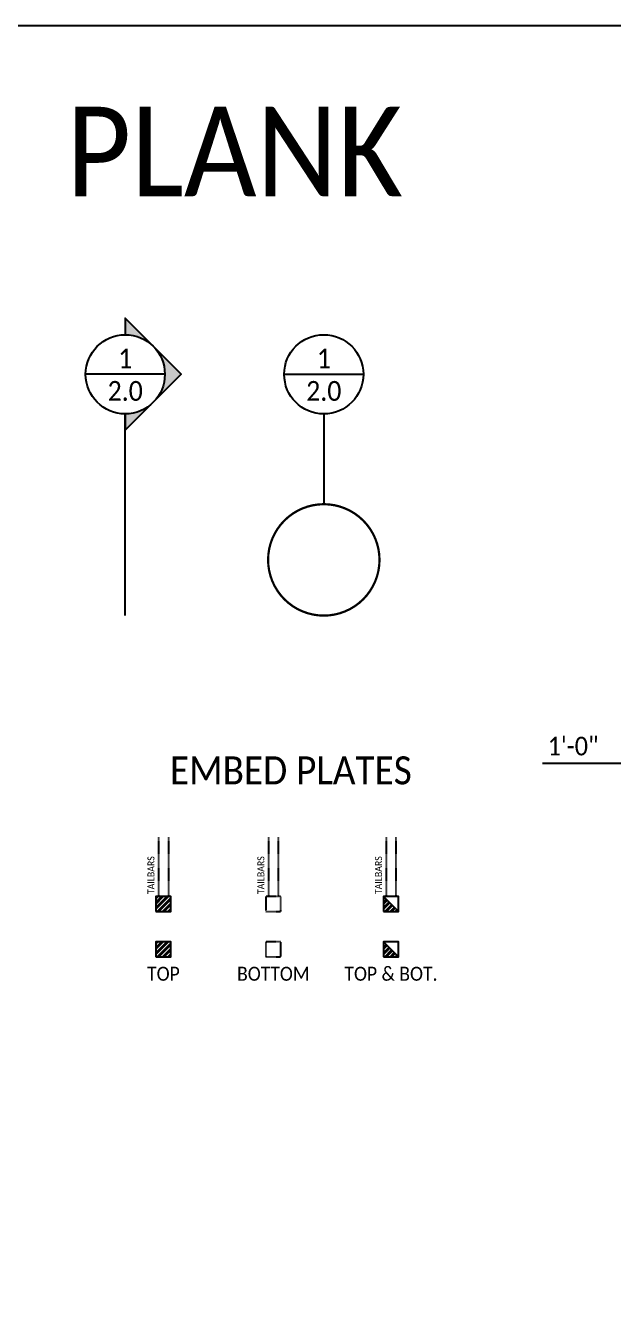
# Model space of a CAD drawing. Header units: inches. Extents: x -4800 to 29350, y 0 to 14051.
# Drawn here: x -3145 to -2908, y 3344 to 3864 of the extents above; entities that cross this region are included whole.
import ezdxf
from ezdxf.enums import TextEntityAlignment as Align

# ---------------------------------------------------------------- set-up
doc = ezdxf.new("R2010")
doc.units = ezdxf.units.IN
doc.header["$LTSCALE"] = 0.5
doc.header["$MEASUREMENT"] = 0
doc.linetypes.add('HIDDEN2', pattern=[0.1875, 0.125, -0.0625])
for name, color, linetype in [('PC PLK - DETAIL SECION', 1, 'Continuous'), ('PC PLK - DIMENSION', 220, 'Continuous'), ('PC PLK - EMBED F.S.', 4, 'HIDDEN2'), ('PC PLK - EMBED N.S.', 4, 'Continuous')]:
    doc.layers.add(name, color=color, linetype=linetype)
doc.layers.add('SHT - NO PLOT LINE 2', color=110, linetype='Continuous', plot=False)
doc.layers.add('SHT - NO PLOT LINE 3', color=150, linetype='Continuous', plot=False)
doc.layers.get('0').freeze()
doc.styles.add('CMC-NARROW', font='calibril.ttf', dxfattribs={"width": 0.9})
doc.dimstyles.new('CMC-NARROW', dxfattribs={"dimscale": 96, "dimtxt": 0.078125, "dimasz": 0.0625, "dimexe": 0.03125, "dimexo": 0.0625, "dimgap": 0.03125, "dimtad": 1, "dimdec": 4, "dimzin": 3, "dimdsep": 46, "dimlunit": 4, "dimtxsty": 'CMC-NARROW', "dimblk": 'ARCHTICK', "dimcen": 0, "dimclrd": 256, "dimclre": 256, "dimclrt": 256, "dimazin": 1, "dimtfac": 0.75, "dimtdec": 4, "dimtofl": 0, "dimtmove": 1, "dimatfit": 0, "dimfxl": 1, "dimtfillclr": 256, "dimfrac": 1, "dimtzin": 0, "dimlwd": -1, "dimlwe": -1, "dimarcsym": 0})

# ---------------------------------------------------------------- blocks, each defined once
blk = doc.blocks.new('*U76')
h = blk.add_hatch(color=256)
edge = h.paths.add_edge_path()
edge.add_line((0, -0.166), (0, -0.2348))
edge.add_line((0, -0.2348), (0.2348, 0))
edge.add_line((0.2348, 0), (0, 0.2348))
edge.add_line((0, 0.2348), (0, 0.166))
edge.add_arc((0, 0), 0.166, -450, -270, ccw=False)
blk.add_lwpolyline([(0, -0.166), (0, -0.2348), (0.2348, 0), (0, 0.2348), (0, 0.166, -1)], format="xyb", close=True)
at = {"linetype": 'Continuous'}
for points in [[(0.166, 0), (-0.166, 0)], [(0, -1.0114), (0, -0.166)]]:
    blk.add_lwpolyline(points, dxfattribs=at)
blk.add_circle((0, 0), 0.166)
at = {"style": 'CMC-NARROW', "width": 0.9}
for tag, p in [('NOTE1', (0.3207, 0)), ('NOTE2', (0.3208, -0.147))]:
    blk.add_attdef(tag, text='', height=0.083, dxfattribs=at).set_placement(p, align=Align.BOTTOM_LEFT)
blk.add_attdef('REF-DET', text='', height=0.083, dxfattribs=at).set_placement((0, 0), align=Align.BOTTOM_CENTER)
blk.add_attdef('REF-SHT', text='', height=0.083, dxfattribs=at).set_placement((0, -0.0281), align=Align.TOP_CENTER)
blk = doc.blocks.new('*U75')
at = {"linetype": 'Continuous'}
blk.add_lwpolyline([(-0.166, 0.778), (0.166, 0.778)], dxfattribs=at)
blk.add_lwpolyline([(0, 0.612), (0, 0.2335)])
at = {"linetype": 'HIDDEN2', "const_width": 0.00938}
blk.add_lwpolyline([(0, 0.2335, 1), (0, -0.2335, 1)], format="xyb", close=True, dxfattribs=at)
blk.add_circle((0, 0.778), 0.166)
at = {"layer": 'Defpoints'}
blk.add_point((0, 0), dxfattribs=at)
at = {"style": 'CMC-NARROW', "width": 0.9}
blk.add_attdef('REF-DET', text='', height=0.083, dxfattribs=at).set_placement((0, 0.778), align=Align.BOTTOM_CENTER)
for tag, p in [('NOTE1', (0.2493, 0.778)), ('NOTE2', (0.2493, 0.631))]:
    blk.add_attdef(tag, text='', height=0.083, dxfattribs=at).set_placement(p, align=Align.BOTTOM_LEFT)
blk.add_attdef('REF-SHT', text='', height=0.083, dxfattribs=at).set_placement((0, 0.7499), align=Align.TOP_CENTER)
blk = doc.blocks.new('_ArchTick')
at = {"color": 0, "linetype": 'ByBlock', "const_width": 0.15}
blk.add_lwpolyline([(-0.5, -0.5), (0.5, 0.5)], dxfattribs=at)
blk = doc.blocks.new('*D45')
at = {"layer": 'Defpoints', "color": 0, "transparency": 16777216}
for p in [(-2898.83, 3581.34), (-2886.83, 3581.34), (-2898.83, 3567.3)]:
    blk.add_point(p, dxfattribs=at)
at = {"layer": 'PC PLK - DIMENSION', "transparency": 16777216}
for p, q in [((-2898.83, 3575.34), (-2898.83, 3564.3)), ((-2886.83, 3575.34), (-2886.83, 3564.3)), ((-2936.88, 3567.3), (-2898.83, 3567.3)), ((-2898.83, 3567.3), (-2904.83, 3567.3)), ((-2886.83, 3567.3), (-2898.83, 3567.3)), ((-2886.83, 3567.3), (-2880.83, 3567.3))]:
    blk.add_line(p, q, dxfattribs=at)
at = {"layer": 'PC PLK - DIMENSION', "transparency": 16777216, "xscale": 6, "yscale": 6, "zscale": 6}
blk.add_blockref('_ArchTick', (-2898.83, 3567.3), dxfattribs=at)
at = {"layer": 'PC PLK - DIMENSION', "transparency": 16777216, "xscale": 6, "yscale": 6, "zscale": 6, "rotation": 180}
blk.add_blockref('_ArchTick', (-2886.83, 3567.3), dxfattribs=at)
at = {"layer": 'PC PLK - DIMENSION', "transparency": 16777216, "insert": (-2924.58, 3574.13), "char_height": 7.5, "attachment_point": 5, "style": 'CMC-NARROW'}
blk.add_mtext('1\'-0"', dxfattribs=at)

msp = doc.modelspace()

# ---------------------------------------------------------------- hatches: boundary and pattern name
at = {"layer": 'PC PLK - EMBED N.S.'}
h = msp.add_hatch(dxfattribs=at)
h.set_pattern_fill('ANSI32', color=256, scale=4)
h.set_pattern_definition([(45, (3624.013, 2005.5471), (-1.06066017, 1.06066017), []), (45, (3624.7202, 2005.5471), (-1.06066017, 1.06066017), [])])
h.paths.add_polyline_path([(-3086.4545, 3513.56685), (-3092.4545, 3513.56685), (-3092.4545, 3507.56685), (-3086.4545, 3507.56685)])
h = msp.add_hatch(dxfattribs=at)
h.set_pattern_fill('ANSI32', color=256, scale=4)
h.set_pattern_definition([(45, (3715.5892, 2005.5471), (-1.06066017, 1.06066017), []), (45, (3716.2963, 2005.5471), (-1.06066017, 1.06066017), [])])
h.paths.add_polyline_path([(-2997.87833, 3510.56685), (-3000.87833, 3513.56685), (-3000.87833, 3507.56685), (-2994.87833, 3507.56685)])
h = msp.add_hatch(dxfattribs=at)
h.set_pattern_fill('ANSI32', color=256, scale=4)
h.set_pattern_definition([(45, (3624.013, 1987.3367), (-1.06066017, 1.06066017), []), (45, (3624.7202, 1987.3367), (-1.06066017, 1.06066017), [])])
h.paths.add_polyline_path([(-3086.4545, 3495.35645), (-3092.4545, 3495.35645), (-3092.4545, 3489.35645), (-3086.4545, 3489.35645)])
h = msp.add_hatch(dxfattribs=at)
h.set_pattern_fill('ANSI32', color=256, scale=4)
h.set_pattern_definition([(45, (3715.5892, 1987.3367), (-1.06066017, 1.06066017), []), (45, (3716.2963, 1987.3367), (-1.06066017, 1.06066017), [])])
h.paths.add_polyline_path([(-2997.87833, 3492.35645), (-3000.87833, 3495.35645), (-3000.87833, 3489.35645), (-2994.87833, 3489.35645)])

# ---------------------------------------------------------------- linework, layer by layer
at = {"layer": 'PC PLK - EMBED F.S.', "ltscale": 0.5}
for points in [[(-3048.2179, 3507.56685), (-3042.2179, 3507.56685), (-3042.2179, 3513.56685), (-3048.2179, 3513.56685)], [(-3048.2179, 3489.35645), (-3042.2179, 3489.35645), (-3042.2179, 3495.35645), (-3048.2179, 3495.35645)]]:
    msp.add_lwpolyline(points, close=True, dxfattribs=at)
at = {"layer": 'PC PLK - EMBED N.S.', "linetype": 'HIDDEN2'}
for p, q in [((-3091.4545, 3537.56685), (-3091.4545, 3513.56685)), ((-3087.4545, 3537.56685), (-3087.4545, 3513.56685)), ((-3047.2179, 3537.56685), (-3047.2179, 3513.56685)), ((-3043.2179, 3537.56685), (-3043.2179, 3513.56685)), ((-2999.87833, 3537.56685), (-2999.87833, 3513.56685)), ((-2995.87833, 3537.56685), (-2995.87833, 3513.56685))]:
    msp.add_line(p, q, dxfattribs=at)
at = {"layer": 'PC PLK - EMBED N.S.'}
for p, q in [((-2994.87833, 3507.56685), (-3000.87833, 3513.56685)), ((-2994.87833, 3489.35645), (-3000.87833, 3495.35645))]:
    msp.add_line(p, q, dxfattribs=at)
for points in [[(-3092.4545, 3507.56685), (-3086.4545, 3507.56685), (-3086.4545, 3513.56685), (-3092.4545, 3513.56685)], [(-3000.87833, 3507.56685), (-2994.87833, 3507.56685), (-2994.87833, 3513.56685), (-3000.87833, 3513.56685)], [(-3092.4545, 3489.35645), (-3086.4545, 3489.35645), (-3086.4545, 3495.35645), (-3092.4545, 3495.35645)], [(-3000.87833, 3489.35645), (-2994.87833, 3489.35645), (-2994.87833, 3495.35645), (-3000.87833, 3495.35645)]]:
    msp.add_lwpolyline(points, close=True, dxfattribs=at)
at = {"layer": 'SHT - NO PLOT LINE 2'}
msp.add_lwpolyline([(-4800, 1200), (-1525, 1200), (-1525, 3864), (-4800, 3864)], close=True, dxfattribs=at)

# ---------------------------------------------------------------- block references
at = {"layer": 'PC PLK - DETAIL SECION', "xscale": 96, "yscale": 96, "zscale": 96}
for name, p in [('*U76', (-3104.83269, 3723.76877)), ('*U75', (-3024.91327, 3649.08184))]:
    msp.add_blockref(name, p, dxfattribs=at).add_auto_attribs({'REF-DET': '1', 'REF-SHT': '2.0'})

# ---------------------------------------------------------------- texts
at = {"layer": 'SHT - NO PLOT LINE 2', "insert": (-3128.53391, 3831.43743), "char_height": 36, "attachment_point": 1, "style": 'CMC-NARROW'}
msp.add_mtext('\\A1;PLANK', dxfattribs=at)
at = {"layer": 'SHT - NO PLOT LINE 3', "style": 'CMC-NARROW'}
for s, insert, char_height, attachment_point in [('EMBED PLATES', (-3086.83402, 3570.00708), 11.25, 1), ('TOP', (-3089.4545, 3485.35645), 5.625, 2), ('BOTTOM', (-3045.2179, 3485.35645), 5.625, 2), ('TOP & BOT.', (-2997.87833, 3485.35645), 5.625, 2)]:
    msp.add_mtext(s, dxfattribs=dict(at, insert=insert, char_height=char_height, attachment_point=attachment_point))
at = {"layer": 'SHT - NO PLOT LINE 3', "char_height": 2.8125, "attachment_point": 2, "rotation": 90, "style": 'CMC-NARROW'}
for insert in [(-3095.88265, 3522.21232), (-3051.64604, 3522.21232), (-3004.30647, 3522.21232)]:
    msp.add_mtext('TAILBARS', dxfattribs=dict(at, insert=insert))

# ---------------------------------------------------------------- dimensions: what is measured, and where the dimension line sits
at = {"layer": 'PC PLK - DIMENSION'}
dim = msp.add_linear_dim(base=(-2898.83096, 3567.30312), p1=(-2886.83096, 3581.34331), p2=(-2898.83096, 3581.34331), dimstyle='CMC-NARROW', dxfattribs=at)
dim.commit()
dim.dimension.update_dxf_attribs({"geometry": '*D45', "text_midpoint": (-2924.57569, 3567.30312), "dimtype": 160})

doc.saveas('drawing.dxf')
